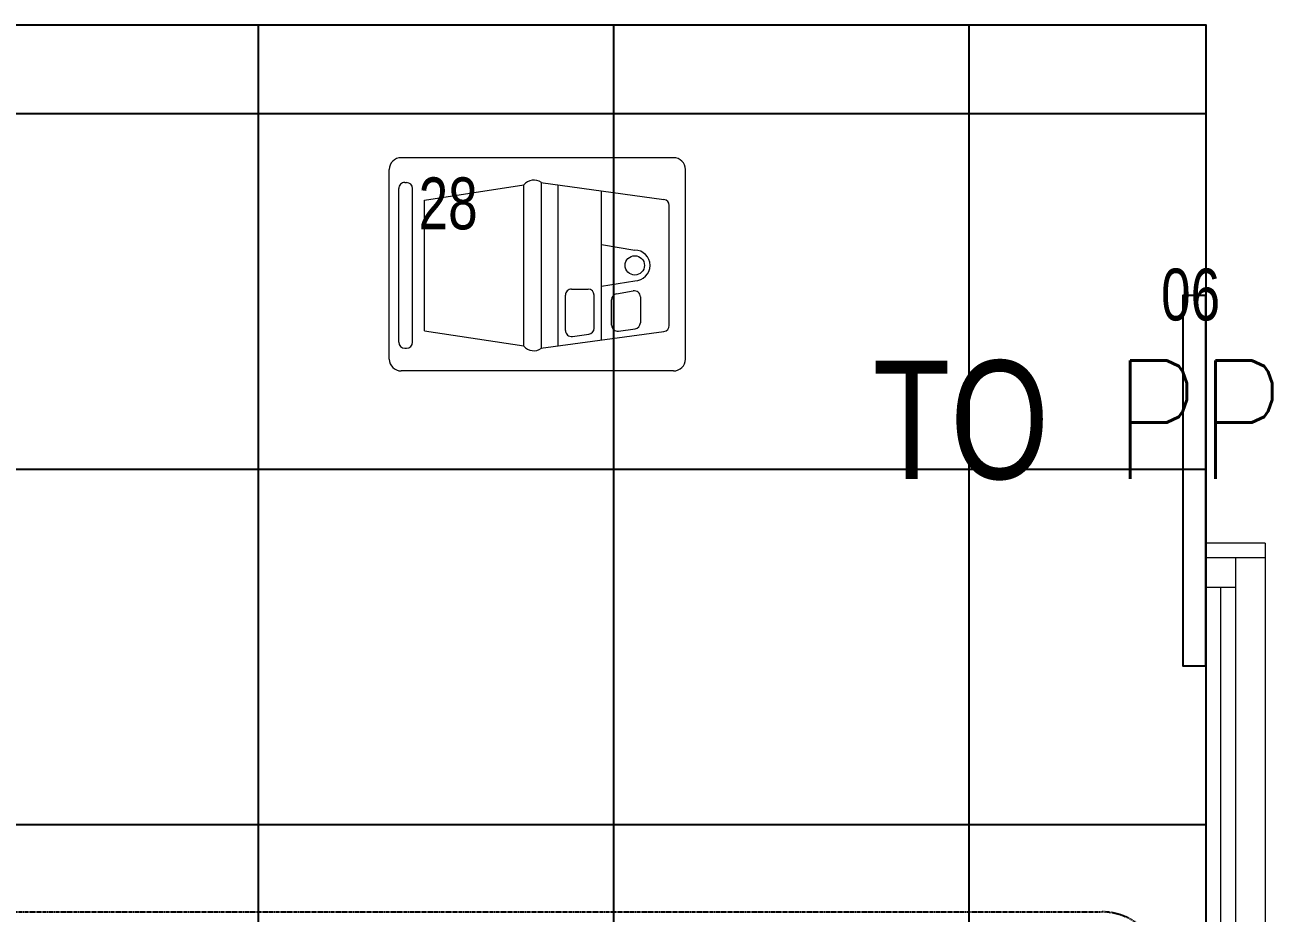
# Model space of a CAD drawing. Extents: x -178977 to 231842, y -29287 to 19916.
# Drawn here: x 12281 to 14376, y -4310 to -2810 of the extents above; entities that cross this region are included whole.
import ezdxf
from ezdxf import colors
from ezdxf.entities.mleader import LeaderData, LeaderLine
from ezdxf.math import Vec2, Vec3

# ---------------------------------------------------------------- set-up
doc = ezdxf.new("R2010")
doc.units = 0
doc.header["$LTSCALE"] = 0.25
doc.linetypes.add('DASHDOT', pattern=[25.4, 12.7, -6.35, 0, -6.35])
doc.linetypes.add('HIDDEN', pattern=[9.525, 6.35, -3.175])
for name, color, linetype, lineweight in [('01-First Floor-FUR$0$72_EGR_EQP_TAG', 142, 'Continuous', 5), ('01-First Floor-FUR$0$Aluminum', 251, 'Continuous', 5), ('01-First Floor-FUR$0$LOADING', 253, 'Continuous', 5), ('01-First Floor-FUR$0$Walls', 251, 'Continuous', 5), ('E-LITE-CIRC', 6, 'Continuous', 25), ('E-LITE-CLNG-CNDT', 6, 'DASHDOT', 35), ('E-POWR-FLOR-CNDT', 6, 'HIDDEN', 25)]:
    doc.layers.add(name, color=color, linetype=linetype, lineweight=lineweight)
doc.layers.add('01-First Floor-FUR$0$FALSE CEILING', color=251, linetype='Continuous')
doc.styles.add('01-First Floor-FUR$0$X3G_ENTITY_257CFD', font='swisscl.ttf', dxfattribs={"height": 200})
doc.styles.add('DC_SIMPLEX', font='SIMPLEX.shx', dxfattribs={"width": 0.7})

# ---------------------------------------------------------------- blocks, each defined once
blk = doc.blocks.new('*X332')
at = {"color": 0}
for p, q in [((5, 3), (5, 3)), ((5, 3), (5, 3)), ((5, 3), (5, 3)), ((5, 3), (5, 3)), ((5, 3), (5, 3)), ((5, 3), (5, 3)), ((5, 3), (5, 3)), ((5, 3), (5, 3)), ((5, 3), (5, 3)), ((5, 3), (5, 3)), ((5, 3), (5, 3)), ((5, 3), (5, 3)), ((5, 3), (5, 3)), ((5, 3), (5, 3)), ((5, 3), (5, 3)), ((5, 3), (5, 3)), ((5, 3), (5, 3)), ((5, 3), (5, 3)), ((5, 3), (5, 3)), ((5, 3), (5, 3)), ((5, 3), (5, 3)), ((5, 3), (5, 3)), ((5, 3), (5, 3)), ((5, 3), (5, 3)), ((5, 3), (5, 3)), ((5, 3), (5, 3)), ((5, 3), (5, 3)), ((5, 3), (5, 3)), ((5, 3), (5, 3)), ((5, 3), (5, 3)), ((5, 3), (5, 3)), ((5, 3), (5, 3)), ((5, 3), (5, 3)), ((5, 3), (5, 3)), ((5, 3), (5, 3)), ((5, 3), (5, 3)), ((5, 3), (5, 3)), ((5, 3), (5, 3)), ((5, 3), (5, 3)), ((5, 3), (5, 3)), ((5, 3), (5, 3)), ((5, 3), (5, 3)), ((5, 3), (5, 3)), ((5, 3), (5, 3)), ((5, 3), (5, 3)), ((5, 3), (5, 3)), ((5, 3), (5, 3)), ((5, 3), (5, 3)), ((5, 3), (5, 3)), ((5, 3), (5, 3)), ((5, 3), (5, 3)), ((5, 3), (5, 3)), ((5, 3), (5, 3)), ((5, 3), (5, 3)), ((5, 3), (5, 3)), ((5, 3), (5, 3)), ((5, 3), (5, 3)), ((5, 3), (5, 3)), ((5, 3), (5, 3)), ((5, 3), (5, 3)), ((5, 3), (5, 3)), ((5, 3), (5, 3)), ((5, 3), (5, 3)), ((5, 3), (5, 3)), ((5, 3), (5, 3)), ((5, 3), (5, 3)), ((6, 3), (5, 3)), ((5, 3), (5, 3)), ((6, 3), (5, 3)), ((5, 3), (5, 3)), ((6, 3), (5, 3)), ((5, 3), (5, 3)), ((6, 3), (5, 3)), ((5, 3), (5, 3)), ((5, 3), (5, 3)), ((5, 3), (5, 3)), ((5, 3), (5, 3)), ((5, 3), (5, 3)), ((5, 3), (5, 3)), ((5, 3), (5, 3)), ((5, 3), (5, 3)), ((5, 3), (5, 3)), ((5, 3), (5, 3)), ((5, 3), (5, 3)), ((5, 3), (5, 3)), ((5, 3), (5, 3)), ((5, 3), (5, 3)), ((5, 3), (5, 3)), ((5, 3), (5, 3)), ((5, 3), (5, 3)), ((5, 3), (5, 3)), ((5, 3), (5, 3)), ((5, 3), (5, 3)), ((5, 3), (5, 3)), ((5, 3), (5, 3)), ((5, 3), (5, 3)), ((6, 3), (6, 3)), ((6, 3), (6, 3)), ((6, 3), (6, 3)), ((6, 3), (6, 3)), ((6, 3), (6, 3)), ((6, 3), (6, 3)), ((6, 3), (6, 3)), ((6, 3), (6, 3)), ((6, 3), (6, 3)), ((6, 3), (6, 3)), ((6, 3), (6, 3)), ((6, 3), (6, 3)), ((6, 3), (6, 3)), ((6, 3), (6, 3)), ((6, 3), (6, 3)), ((6, 3), (6, 3)), ((6, 3), (6, 3)), ((6, 3), (6, 3)), ((6, 3), (6, 3)), ((6, 3), (6, 3)), ((6, 3), (6, 3)), ((6, 3), (6, 3)), ((6, 3), (6, 3)), ((6, 3), (6, 3)), ((6, 3), (6, 3)), ((6, 3), (6, 3)), ((6, 3), (6, 3)), ((6, 3), (6, 3)), ((6, 3), (6, 3)), ((6, 3), (6, 3)), ((6, 3), (6, 3)), ((6, 3), (6, 3)), ((6, 3), (6, 3)), ((6, 3), (6, 3)), ((6, 3), (6, 3)), ((6, 3), (6, 3)), ((6, 3), (6, 3)), ((6, 3), (6, 3)), ((6, 3), (6, 3)), ((6, 3), (6, 3)), ((6, 3), (6, 3)), ((6, 3), (6, 3)), ((6, 3), (6, 3)), ((6, 3), (6, 3)), ((6, 3), (6, 3)), ((6, 3), (6, 3)), ((6, 3), (6, 3)), ((6, 3), (6, 3)), ((6, 3), (6, 3)), ((6, 3), (6, 3)), ((6, 3), (6, 3)), ((6, 3), (6, 3)), ((6, 3), (6, 3)), ((6, 3), (6, 3)), ((6, 3), (6, 3)), ((6, 3), (6, 3)), ((6, 3), (6, 3)), ((6, 3), (6, 3)), ((6, 3), (6, 3)), ((6, 3), (6, 3)), ((6, 3), (6, 3)), ((6, 3), (6, 3)), ((6, 3), (6, 3)), ((6, 3), (6, 3)), ((6, 3), (6, 3)), ((6, 3), (6, 3)), ((6, 3), (6, 3)), ((6, 3), (6, 3)), ((6, 3), (6, 3)), ((6, 3), (6, 3)), ((6, 3), (6, 3)), ((6, 3), (6, 3)), ((6, 3), (6, 3)), ((6, 3), (6, 3)), ((6, 3), (6, 3)), ((6, 3), (6, 3)), ((6, 3), (6, 3)), ((6, 3), (6, 3)), ((6, 3), (6, 3)), ((6, 3), (6, 3)), ((6, 3), (6, 3)), ((6, 3), (6, 3)), ((6, 3), (6, 3)), ((6, 3), (6, 3)), ((6, 3), (6, 3)), ((6, 3), (6, 3)), ((6, 3), (6, 3)), ((6, 3), (6, 3)), ((6, 3), (6, 3)), ((6, 3), (6, 3)), ((6, 3), (6, 3)), ((6, 3), (6, 3)), ((6, 3), (6, 3)), ((6, 3), (6, 3)), ((6, 3), (6, 3)), ((6, 3), (6, 3)), ((6, 3), (6, 3)), ((6, 3), (6, 3)), ((6, 3), (6, 3)), ((6, 3), (6, 3)), ((6, 3), (6, 3)), ((6, 3), (6, 3)), ((6, 3), (6, 3)), ((6, 3), (6, 3)), ((6, 3), (6, 3)), ((6, 3), (6, 3)), ((6, 3), (6, 3)), ((6, 3), (6, 3)), ((6, 3), (6, 3)), ((6, 3), (6, 3)), ((6, 3), (6, 3)), ((6, 3), (6, 3)), ((6, 3), (6, 3)), ((6, 3), (6, 3)), ((6, 3), (6, 3)), ((6, 3), (6, 3)), ((6, 3), (6, 3)), ((6, 3), (6, 3)), ((6, 3), (6, 3)), ((6, 3), (6, 3)), ((6, 3), (6, 3)), ((6, 3), (6, 3)), ((6, 3), (6, 3)), ((6, 3), (6, 3)), ((6, 3), (6, 3)), ((6, 3), (6, 3)), ((6, 3), (6, 3)), ((6, 3), (6, 3)), ((6, 3), (6, 3)), ((6, 3), (6, 3)), ((6, 3), (6, 3)), ((6, 3), (6, 3)), ((6, 3), (6, 3)), ((6, 3), (6, 3)), ((6, 3), (6, 3)), ((6, 3), (6, 3)), ((6, 3), (6, 3)), ((6, 3), (6, 3)), ((6, 3), (6, 3)), ((6, 3), (6, 3)), ((6, 3), (6, 3)), ((6, 3), (6, 3)), ((6, 3), (6, 3)), ((6, 3), (6, 3)), ((6, 3), (6, 3)), ((6, 3), (6, 3)), ((6, 3), (6, 3)), ((6, 3), (6, 3)), ((6, 3), (6, 3)), ((6, 3), (6, 3)), ((6, 3), (6, 3)), ((6, 3), (6, 3)), ((6, 3), (6, 3)), ((6, 3), (6, 3)), ((6, 3), (6, 3)), ((6, 3), (6, 3)), ((6, 3), (6, 3)), ((6, 3), (6, 3)), ((6, 3), (6, 3)), ((6, 3), (6, 3)), ((6, 3), (6, 3)), ((6, 3), (6, 3)), ((6, 3), (6, 3)), ((6, 3), (6, 3)), ((6, 3), (6, 3)), ((6, 3), (6, 3)), ((6, 3), (6, 3)), ((6, 3), (6, 3)), ((6, 3), (6, 3)), ((6, 3), (6, 3)), ((6, 3), (6, 3)), ((6, 3), (6, 3)), ((6, 3), (6, 3)), ((6, 3), (6, 3)), ((6, 3), (6, 3)), ((6, 3), (6, 3)), ((6, 3), (6, 3)), ((6, 3), (6, 3)), ((6, 3), (6, 3)), ((6, 3), (6, 3)), ((6, 3), (6, 3)), ((6, 3), (6, 3)), ((6, 3), (6, 3)), ((6, 3), (6, 3)), ((6, 3), (6, 3)), ((6, 3), (6, 3)), ((6, 3), (6, 3)), ((6, 3), (6, 3)), ((6, 3), (6, 3)), ((6, 3), (6, 3)), ((6, 3), (6, 3)), ((6, 3), (6, 3)), ((6, 3), (6, 3)), ((6, 3), (6, 3)), ((6, 3), (6, 3)), ((6, 3), (6, 3)), ((6, 3), (6, 3)), ((6, 3), (6, 3)), ((6, 3), (6, 3)), ((6, 3), (6, 3)), ((6, 3), (6, 3)), ((6, 3), (6, 3)), ((6, 3), (6, 3)), ((6, 3), (6, 3)), ((6, 3), (5, 3)), ((6, 3), (5, 3)), ((6, 3), (5, 3)), ((6, 3), (5, 3)), ((6, 3), (5, 3)), ((6, 3), (6, 3)), ((6, 3), (6, 3)), ((6, 3), (6, 3)), ((6, 3), (6, 3)), ((6, 3), (6, 3)), ((6, 3), (6, 3)), ((6, 3), (6, 3)), ((6, 3), (6, 3)), ((6, 3), (6, 3)), ((6, 3), (6, 3)), ((6, 3), (6, 3)), ((6, 3), (6, 3)), ((6, 3), (6, 3)), ((6, 3), (6, 3)), ((6, 3), (6, 3)), ((6, 3), (6, 3)), ((6, 3), (6, 3)), ((6, 3), (6, 3)), ((6, 3), (6, 3)), ((6, 3), (6, 3)), ((6, 3), (6, 3)), ((6, 3), (6, 3)), ((6, 3), (6, 3)), ((6, 3), (6, 3)), ((6, 3), (6, 3)), ((6, 3), (6, 3)), ((6, 3), (6, 3)), ((6, 3), (6, 3)), ((6, 3), (6, 3)), ((6, 3), (6, 3)), ((6, 3), (6, 3)), ((6, 3), (6, 3)), ((6, 3), (6, 3)), ((6, 3), (6, 3)), ((6, 3), (6, 3)), ((6, 3), (6, 3)), ((6, 3), (6, 3)), ((6, 3), (6, 3)), ((6, 3), (6, 3)), ((6, 3), (6, 3)), ((6, 3), (6, 3)), ((6, 3), (6, 3)), ((6, 3), (6, 3)), ((6, 3), (6, 3)), ((6, 3), (6, 3)), ((6, 3), (6, 3)), ((6, 3), (6, 3)), ((6, 3), (6, 3)), ((6, 3), (6, 3)), ((6, 3), (6, 3)), ((6, 3), (6, 3)), ((6, 3), (6, 3)), ((6, 3), (6, 3)), ((6, 3), (6, 3)), ((6, 3), (6, 3)), ((6, 3), (6, 3)), ((6, 3), (6, 3)), ((6, 3), (6, 3)), ((6, 3), (6, 3)), ((6, 3), (6, 3)), ((6, 3), (6, 3)), ((6, 3), (6, 3)), ((6, 3), (6, 3)), ((6, 3), (6, 3)), ((6, 3), (6, 3)), ((6, 3), (6, 3)), ((6, 3), (6, 3)), ((6, 3), (6, 3)), ((6, 3), (6, 3)), ((6, 3), (6, 3)), ((6, 3), (6, 3)), ((6, 3), (6, 3)), ((6, 3), (6, 3)), ((6, 3), (6, 3)), ((6, 3), (6, 3)), ((6, 3), (6, 3)), ((6, 3), (6, 3)), ((6, 3), (6, 3)), ((6, 3), (6, 3)), ((6, 3), (6, 3)), ((6, 3), (6, 3)), ((6, 3), (6, 3)), ((6, 3), (6, 3)), ((6, 3), (6, 3)), ((6, 3), (6, 3)), ((6, 3), (6, 3)), ((6, 3), (6, 3)), ((6, 3), (6, 3)), ((6, 3), (6, 3)), ((6, 3), (6, 3)), ((6, 3), (6, 3)), ((6, 3), (6, 3)), ((6, 3), (6, 3)), ((6, 3), (6, 3)), ((6, 3), (6, 3)), ((6, 3), (6, 3)), ((6, 3), (6, 3)), ((6, 3), (6, 3)), ((6, 3), (6, 3)), ((6, 3), (6, 3)), ((6, 3), (6, 3)), ((6, 3), (6, 3)), ((6, 3), (6, 3)), ((6, 3), (6, 3)), ((6, 3), (6, 3)), ((6, 3), (6, 3)), ((6, 3), (6, 3)), ((6, 3), (6, 3)), ((6, 3), (6, 3)), ((6, 3), (6, 3)), ((6, 3), (6, 3)), ((6, 3), (6, 3)), ((6, 3), (6, 3)), ((6, 3), (6, 3)), ((6, 3), (6, 3)), ((6, 3), (6, 3)), ((6, 3), (6, 3)), ((6, 3), (6, 3)), ((6, 3), (6, 3)), ((6, 3), (6, 3)), ((6, 3), (6, 3)), ((6, 3), (6, 3)), ((6, 3), (6, 3)), ((6, 3), (6, 3)), ((6, 3), (6, 3)), ((6, 3), (6, 3)), ((6, 3), (6, 3)), ((6, 3), (6, 3)), ((6, 3), (6, 3)), ((6, 3), (6, 3)), ((6, 3), (6, 3)), ((6, 3), (6, 3)), ((6, 3), (6, 3)), ((6, 3), (6, 3)), ((6, 3), (6, 3)), ((6, 3), (6, 3)), ((6, 3), (6, 3)), ((6, 3), (6, 3)), ((6, 3), (6, 3)), ((6, 3), (6, 3)), ((6, 3), (6, 3)), ((6, 3), (6, 3)), ((6, 3), (6, 3)), ((6, 3), (6, 3)), ((6, 3), (6, 3)), ((6, 3), (6, 3)), ((6, 3), (6, 3)), ((6, 3), (6, 3)), ((6, 3), (6, 3)), ((6, 3), (6, 3)), ((6, 3), (6, 3)), ((6, 3), (6, 3)), ((6, 3), (6, 3)), ((6, 3), (6, 3)), ((6, 3), (6, 3)), ((6, 3), (6, 3)), ((6, 3), (6, 3)), ((6, 3), (6, 3)), ((6, 3), (6, 3)), ((6, 3), (6, 3)), ((6, 3), (6, 3)), ((6, 3), (6, 3)), ((6, 3), (6, 3)), ((6, 3), (6, 3)), ((6, 3), (6, 3)), ((6, 3), (6, 3)), ((6, 3), (6, 3)), ((6, 3), (6, 3)), ((6, 3), (6, 3)), ((6, 3), (6, 3)), ((6, 3), (6, 3)), ((6, 3), (6, 3)), ((6, 3), (6, 3)), ((6, 3), (6, 3)), ((6, 3), (6, 3)), ((6, 3), (6, 3)), ((6, 3), (6, 3)), ((6, 3), (6, 3)), ((6, 3), (6, 3)), ((6, 3), (6, 3)), ((6, 3), (6, 3)), ((6, 3), (6, 3)), ((6, 3), (6, 3)), ((6, 3), (6, 3)), ((6, 3), (6, 3)), ((6, 3), (6, 3)), ((6, 3), (6, 3)), ((6, 3), (6, 3)), ((6, 3), (6, 3)), ((6, 3), (6, 3)), ((6, 3), (6, 3)), ((6, 3), (6, 3)), ((6, 3), (6, 3)), ((6, 3), (6, 3)), ((6, 3), (6, 3)), ((6, 3), (6, 3)), ((6, 3), (6, 3)), ((6, 3), (6, 3)), ((6, 3), (6, 3)), ((6, 3), (6, 3)), ((6, 3), (6, 3)), ((6, 3), (6, 3)), ((6, 3), (6, 3)), ((6, 3), (6, 3)), ((6, 3), (6, 3)), ((6, 3), (6, 3)), ((6, 3), (6, 3)), ((6, 3), (6, 3)), ((6, 3), (6, 3)), ((6, 3), (6, 3)), ((6, 3), (6, 3)), ((6, 3), (6, 3)), ((6, 3), (6, 3)), ((6, 3), (6, 3)), ((6, 3), (6, 3)), ((6, 3), (6, 3)), ((6, 3), (6, 3)), ((6, 3), (6, 3)), ((6, 3), (6, 3)), ((6, 3), (6, 3)), ((6, 3), (6, 3)), ((6, 3), (6, 3)), ((6, 3), (6, 3)), ((6, 3), (6, 3)), ((6, 3), (6, 3)), ((6, 3), (6, 3)), ((6, 3), (6, 3)), ((6, 3), (6, 3)), ((6, 3), (6, 3)), ((6, 3), (6, 3)), ((6, 3), (6, 3)), ((6, 3), (6, 3)), ((6, 3), (6, 3)), ((6, 3), (6, 3)), ((6, 3), (6, 3)), ((6, 3), (6, 3)), ((6, 3), (6, 3)), ((6, 3), (6, 3)), ((6, 3), (6, 3)), ((6, 3), (6, 3)), ((6, 3), (6, 3)), ((6, 3), (6, 3)), ((6, 3), (6, 3)), ((6, 3), (6, 3)), ((6, 3), (6, 3)), ((6, 3), (6, 3)), ((6, 3), (6, 3)), ((6, 3), (6, 3)), ((6, 3), (6, 3)), ((6, 3), (6, 3)), ((6, 3), (6, 3)), ((6, 3), (6, 3)), ((6, 3), (6, 3)), ((6, 3), (6, 3)), ((6, 3), (6, 3)), ((6, 3), (6, 3)), ((6, 3), (6, 3)), ((6, 3), (6, 3)), ((6, 3), (6, 3)), ((6, 3), (6, 3)), ((6, 3), (6, 3)), ((6, 3), (6, 3)), ((6, 3), (6, 3)), ((6, 3), (6, 3)), ((6, 3), (6, 3)), ((6, 3), (6, 3)), ((6, 3), (6, 3)), ((6, 3), (6, 3)), ((6, 3), (6, 3)), ((6, 3), (6, 3)), ((6, 3), (6, 3)), ((6, 3), (6, 3)), ((6, 3), (6, 3)), ((6, 3), (6, 3)), ((6, 3), (6, 3)), ((6, 3), (6, 3)), ((6, 3), (6, 3)), ((6, 3), (6, 3)), ((6, 3), (6, 3)), ((6, 3), (6, 3)), ((6, 3), (6, 3)), ((6, 3), (6, 3)), ((6, 3), (6, 3)), ((6, 3), (6, 3)), ((6, 3), (6, 3)), ((6, 3), (6, 3)), ((6, 3), (6, 3)), ((6, 3), (6, 3)), ((6, 3), (6, 3)), ((6, 3), (6, 3)), ((6, 3), (6, 3)), ((6, 3), (6, 3)), ((6, 3), (6, 3)), ((6, 3), (6, 3)), ((6, 3), (6, 3)), ((6, 3), (6, 3)), ((6, 3), (6, 3)), ((6, 3), (6, 3)), ((6, 3), (6, 3)), ((6, 3), (6, 3)), ((6, 3), (6, 3)), ((6, 3), (6, 3)), ((6, 3), (6, 3)), ((6, 3), (6, 3)), ((6, 3), (6, 3)), ((6, 3), (6, 3)), ((6, 3), (6, 3)), ((6, 3), (6, 3)), ((6, 3), (6, 3)), ((6, 3), (6, 3)), ((6, 3), (6, 3)), ((6, 3), (6, 3)), ((6, 3), (6, 3)), ((6, 3), (6, 3)), ((6, 3), (6, 3)), ((6, 3), (6, 3)), ((6, 3), (6, 3))]:
    blk.add_line(p, q, dxfattribs=at)
blk = doc.blocks.new('*X333')
at = {"color": 0}
for p, q in [((13, 1), (13, 1)), ((13, 1), (13, 1)), ((13, 1), (13, 1)), ((13, 1), (13, 1)), ((13, 1), (13, 1)), ((13, 1), (13, 1)), ((13, 1), (13, 1)), ((13, 1), (13, 1)), ((13, 1), (13, 1)), ((13, 1), (13, 1)), ((13, 1), (13, 1)), ((13, 1), (13, 1)), ((13, 1), (13, 1)), ((13, 1), (13, 1)), ((13, 1), (13, 1)), ((13, 1), (14, 1)), ((13, 1), (14, 1)), ((13, 1), (14, 1)), ((13, 1), (13, 1)), ((13, 1), (13, 1)), ((13, 1), (13, 1)), ((13, 1), (13, 1)), ((13, 1), (13, 1)), ((13, 1), (13, 1)), ((13, 1), (13, 1)), ((13, 1), (13, 1)), ((13, 1), (13, 1)), ((13, 1), (13, 1)), ((13, 1), (13, 1)), ((13, 1), (13, 1)), ((13, 1), (13, 1)), ((13, 1), (13, 1)), ((13, 1), (13, 1)), ((13, 1), (13, 1)), ((13, 1), (13, 1)), ((13, 1), (13, 1)), ((13, 1), (13, 1)), ((13, 1), (13, 1)), ((13, 1), (13, 1)), ((13, 1), (13, 1)), ((13, 1), (13, 1)), ((13, 1), (13, 1)), ((13, 1), (13, 1)), ((13, 1), (13, 1)), ((13, 1), (13, 1)), ((13, 1), (13, 1)), ((13, 1), (13, 1)), ((13, 1), (13, 1)), ((13, 1), (13, 1)), ((13, 1), (13, 1)), ((13, 1), (13, 1)), ((13, 1), (13, 1)), ((13, 1), (13, 1)), ((13, 1), (13, 1)), ((13, 1), (13, 1)), ((13, 1), (13, 1)), ((13, 1), (13, 1)), ((13, 1), (13, 1)), ((13, 1), (13, 1)), ((13, 1), (13, 1)), ((13, 1), (13, 1)), ((13, 1), (13, 1)), ((13, 1), (13, 1)), ((13, 1), (13, 1)), ((13, 1), (13, 1)), ((13, 1), (13, 1)), ((13, 1), (13, 1)), ((13, 1), (13, 1)), ((13, 1), (13, 1)), ((13, 1), (13, 1)), ((13, 1), (13, 1)), ((13, 1), (13, 1)), ((13, 1), (13, 1)), ((13, 1), (13, 1)), ((13, 1), (13, 1)), ((13, 1), (13, 1)), ((13, 1), (13, 1)), ((13, 1), (13, 1)), ((13, 1), (13, 1)), ((13, 1), (13, 1)), ((13, 1), (13, 1)), ((13, 1), (13, 1)), ((13, 1), (13, 1)), ((13, 1), (13, 1)), ((13, 1), (13, 1)), ((13, 1), (13, 1)), ((13, 1), (13, 1)), ((13, 1), (13, 1)), ((13, 1), (13, 1)), ((13, 1), (13, 1)), ((13, 1), (13, 1)), ((13, 1), (13, 1)), ((13, 1), (13, 1)), ((13, 1), (13, 1)), ((13, 1), (13, 1)), ((13, 1), (13, 1)), ((13, 1), (13, 1)), ((13, 1), (13, 1)), ((13, 1), (13, 1)), ((13, 1), (13, 1)), ((13, 1), (13, 1)), ((13, 1), (13, 1)), ((13, 1), (13, 1)), ((13, 1), (13, 1)), ((13, 1), (13, 1)), ((13, 1), (13, 1)), ((13, 1), (13, 1)), ((13, 1), (13, 1)), ((13, 1), (13, 1)), ((13, 1), (13, 1)), ((13, 1), (13, 1)), ((13, 1), (13, 1)), ((13, 1), (13, 1)), ((13, 1), (13, 1)), ((13, 1), (13, 1)), ((13, 1), (13, 1)), ((13, 1), (13, 1)), ((13, 1), (13, 1)), ((13, 1), (13, 1)), ((13, 1), (13, 1)), ((13, 1), (13, 1)), ((13, 1), (13, 1)), ((13, 1), (13, 1)), ((13, 1), (14, 1)), ((13, 0), (13, 0)), ((13, 0), (13, 0)), ((13, 0), (13, 0)), ((13, 0), (13, 0)), ((13, 0), (13, 0)), ((13, 0), (13, 0)), ((13, 0), (13, 0)), ((13, 0), (13, 0)), ((13, 0), (13, 0)), ((13, 0), (13, 0)), ((13, 0), (13, 0)), ((13, 0), (13, 0)), ((13, 0), (13, 0)), ((13, 0), (13, 0)), ((13, 0), (13, 0)), ((13, 0), (13, 0)), ((13, 0), (13, 0)), ((13, 0), (13, 0)), ((13, 0), (13, 0)), ((13, 0), (13, 0)), ((13, 0), (13, 0)), ((13, 0), (13, 0)), ((13, 0), (13, 0)), ((13, 0), (13, 0)), ((13, 0), (13, 0)), ((13, 0), (13, 0)), ((13, 0), (13, 0)), ((13, 0), (13, 0)), ((13, 0), (13, 0)), ((13, 0), (13, 0)), ((13, 0), (13, 0)), ((13, 0), (13, 0)), ((13, 0), (13, 0)), ((13, 0), (13, 0)), ((13, 0), (13, 0)), ((13, 0), (13, 0)), ((13, 0), (13, 0)), ((13, 0), (13, 0)), ((13, 0), (13, 0)), ((13, 0), (13, 0)), ((13, 0), (13, 0)), ((13, 0), (13, 0)), ((13, 0), (13, 0)), ((13, 0), (13, 0)), ((13, 0), (13, 0)), ((13, 0), (13, 0)), ((13, 0), (13, 0)), ((13, 0), (13, 0)), ((13, 0), (14, 0)), ((13, 0), (14, 0)), ((13, 0), (13, 0)), ((13, 0), (14, 0)), ((14, 1), (14, 1)), ((14, 1), (14, 1)), ((14, 1), (14, 1)), ((14, 1), (14, 1)), ((14, 1), (14, 1)), ((14, 1), (14, 1)), ((14, 1), (14, 1)), ((14, 1), (14, 1)), ((14, 1), (14, 1)), ((14, 1), (14, 1)), ((14, 1), (14, 1)), ((14, 1), (14, 1)), ((14, 1), (14, 1)), ((14, 1), (14, 1)), ((14, 1), (14, 1)), ((14, 1), (14, 1)), ((14, 1), (14, 1)), ((14, 1), (14, 1)), ((14, 1), (14, 1)), ((14, 1), (14, 1)), ((14, 1), (14, 1)), ((14, 1), (14, 1)), ((14, 1), (14, 1)), ((14, 1), (14, 1)), ((14, 1), (14, 1)), ((14, 1), (14, 1)), ((14, 1), (14, 1)), ((14, 1), (14, 1)), ((14, 1), (14, 1)), ((14, 1), (14, 1)), ((14, 1), (14, 1)), ((14, 1), (14, 1)), ((14, 1), (14, 1)), ((14, 1), (14, 1)), ((14, 1), (14, 1)), ((14, 1), (14, 1)), ((14, 1), (14, 1)), ((14, 1), (14, 1)), ((14, 1), (14, 1)), ((14, 1), (14, 1)), ((14, 1), (14, 1)), ((14, 1), (14, 1)), ((14, 1), (14, 1)), ((14, 1), (14, 1)), ((14, 1), (14, 1)), ((14, 1), (14, 1)), ((14, 1), (14, 1)), ((14, 1), (14, 1)), ((14, 1), (14, 1)), ((14, 1), (14, 1)), ((14, 1), (14, 1)), ((14, 1), (14, 1)), ((14, 1), (14, 1)), ((14, 1), (14, 1)), ((14, 1), (14, 1)), ((14, 1), (14, 1)), ((14, 1), (14, 1)), ((14, 1), (14, 1)), ((14, 1), (14, 1)), ((14, 1), (14, 1)), ((14, 1), (14, 1)), ((14, 1), (14, 1)), ((14, 1), (14, 1)), ((14, 1), (14, 1)), ((14, 1), (14, 1)), ((14, 1), (14, 1)), ((14, 1), (14, 1)), ((14, 1), (14, 1)), ((14, 1), (14, 1)), ((14, 1), (14, 1)), ((14, 1), (14, 1)), ((14, 1), (14, 1)), ((14, 1), (14, 1)), ((14, 1), (14, 1)), ((14, 1), (14, 1)), ((14, 1), (14, 1)), ((14, 1), (14, 1)), ((14, 1), (14, 1)), ((14, 1), (14, 1)), ((14, 1), (14, 1)), ((14, 1), (14, 1)), ((14, 1), (14, 1)), ((14, 1), (14, 1)), ((14, 1), (14, 1)), ((14, 1), (14, 1)), ((14, 1), (14, 1)), ((14, 1), (14, 1)), ((14, 1), (14, 1)), ((14, 1), (14, 1)), ((14, 1), (14, 1)), ((14, 1), (14, 1)), ((14, 1), (14, 1)), ((14, 1), (14, 1)), ((14, 1), (14, 1)), ((14, 0), (14, 0)), ((14, 0), (14, 0)), ((14, 0), (14, 0)), ((14, 0), (14, 0)), ((14, 0), (14, 0)), ((14, 0), (14, 0)), ((14, 0), (14, 0)), ((14, 0), (14, 0)), ((14, 0), (14, 0)), ((14, 0), (14, 0)), ((14, 0), (14, 0)), ((14, 0), (14, 0)), ((14, 0), (14, 0)), ((14, 0), (14, 0)), ((14, 0), (14, 0)), ((14, 0), (14, 0)), ((14, 0), (14, 0)), ((14, 0), (14, 0)), ((14, 0), (14, 0)), ((14, 0), (14, 0)), ((14, 0), (14, 0)), ((14, 0), (14, 0)), ((14, 0), (14, 0)), ((14, 0), (14, 0)), ((14, 0), (14, 0)), ((14, 0), (14, 0)), ((14, 0), (14, 0)), ((14, 0), (14, 0)), ((14, 0), (14, 0)), ((14, 0), (14, 0)), ((14, 0), (14, 0)), ((14, 0), (14, 0)), ((14, 0), (14, 0)), ((14, 0), (14, 0)), ((14, 0), (14, 0)), ((14, 0), (14, 0)), ((14, 0), (14, 0)), ((14, 0), (14, 0)), ((14, 0), (14, 0)), ((14, 0), (14, 0)), ((14, 0), (14, 0)), ((14, 0), (14, 0)), ((14, 0), (14, 0)), ((14, 0), (14, 0)), ((14, 0), (14, 0)), ((14, 0), (14, 0)), ((14, 0), (14, 0)), ((14, 0), (14, 0)), ((13, 0), (13, 0)), ((13, 0), (14, 0)), ((13, 0), (13, 0)), ((13, 0), (14, 0)), ((13, 0), (13, 0)), ((13, 0), (14, 0)), ((13, 0), (13, 0)), ((13, 0), (13, 0)), ((13, 0), (13, 0)), ((13, 0), (13, 0)), ((13, 0), (14, 0)), ((13, 0), (13, 0)), ((13, 0), (14, 0)), ((13, 0), (13, 0)), ((13, 0), (14, 0)), ((13, 0), (13, 0)), ((13, 0), (14, 0)), ((13, 0), (13, 0)), ((13, 0), (14, 0)), ((13, 0), (13, 0)), ((13, 0), (14, 0)), ((13, 0), (13, 0)), ((13, 0), (14, 0)), ((13, 0), (13, 0)), ((13, 0), (13, 0)), ((13, 0), (13, 0)), ((13, 0), (14, 0)), ((13, 0), (13, 0)), ((13, 0), (14, 0)), ((13, 0), (13, 0)), ((13, 0), (14, 0)), ((13, 0), (13, 0)), ((13, 0), (14, 0)), ((13, 0), (13, 0)), ((13, 0), (13, 0)), ((13, 0), (13, 0)), ((13, 0), (13, 0)), ((13, 0), (13, 0)), ((13, 0), (13, 0)), ((13, 0), (13, 0)), ((13, 0), (13, 0)), ((13, 0), (13, 0)), ((13, 0), (13, 0)), ((13, 0), (13, 0)), ((13, 0), (13, 0)), ((13, 0), (13, 0)), ((13, 0), (13, 0)), ((13, 0), (13, 0)), ((13, 0), (13, 0)), ((13, 0), (13, 0)), ((13, 0), (13, 0)), ((13, 0), (13, 0)), ((13, 0), (13, 0)), ((13, 0), (13, 0)), ((13, 0), (13, 0)), ((13, 0), (13, 0)), ((13, 0), (13, 0)), ((13, 0), (13, 0)), ((13, 0), (13, 0)), ((13, 0), (13, 0)), ((13, 0), (13, 0)), ((13, 0), (13, 0)), ((13, 0), (13, 0)), ((13, 0), (13, 0)), ((13, -1), (13, -1)), ((13, -1), (13, -1)), ((13, -1), (13, -1)), ((13, -1), (13, -1)), ((13, -1), (13, -1)), ((13, -1), (14, -1)), ((13, -1), (13, -1)), ((14, 0), (14, 0)), ((14, 0), (14, 0)), ((14, 0), (14, 0)), ((14, 0), (14, 0)), ((14, 0), (14, 0)), ((14, 0), (14, 0)), ((14, 0), (14, 0)), ((14, 0), (14, 0)), ((14, 0), (14, 0)), ((14, 0), (14, 0)), ((14, 0), (14, 0)), ((14, 0), (14, 0)), ((14, 0), (14, 0)), ((14, 0), (14, 0)), ((14, 0), (14, 0)), ((13, 0), (14, 0)), ((14, 0), (14, 0)), ((14, 0), (14, 0)), ((14, 0), (14, 0)), ((14, 0), (14, 0)), ((14, 0), (14, 0)), ((14, 0), (14, 0)), ((14, 0), (14, 0)), ((14, 0), (14, 0)), ((14, 0), (14, 0)), ((14, 0), (14, 0)), ((14, 0), (14, 0)), ((14, 0), (14, 0)), ((14, 0), (14, 0)), ((14, 0), (14, 0)), ((14, 0), (14, 0)), ((14, 0), (14, 0)), ((14, 0), (14, 0)), ((14, 0), (14, 0)), ((14, 0), (14, 0)), ((14, 0), (14, 0)), ((14, 0), (14, 0)), ((14, 0), (14, 0)), ((14, 0), (14, 0)), ((14, 0), (14, 0)), ((14, 0), (14, 0)), ((14, 0), (14, 0)), ((14, 0), (14, 0)), ((14, 0), (14, 0)), ((14, 0), (14, 0)), ((14, 0), (14, 0)), ((14, 0), (14, 0)), ((14, 0), (14, 0)), ((14, 0), (14, 0)), ((14, 0), (14, 0)), ((14, -1), (14, -1)), ((14, -1), (14, -1)), ((14, -1), (14, -1)), ((14, -1), (14, -1)), ((14, -1), (14, -1))]:
    blk.add_line(p, q, dxfattribs=at)
blk = doc.blocks.new('01-First Floor-FUR$0$ME13380B-P')
for p, q in [((-0.16, 0.5), (0.16, 0.5)), ((-0.1316, 0.484), (0.1279, 0.484)), ((-0.18, 0.02), (-0.18, 0.48)), ((-0.1418, 0.4738), (-0.1418, 0.4709)), ((0.1382, 0.4738), (0.1382, 0.4709)), ((0.18, 0.02), (0.18, 0.48)), ((-0.1121, 0.4407), (-0.1379, 0.2729)), ((-0.1316, 0.4607), (0.1279, 0.4607)), ((-0.1121, 0.4407), (0.1084, 0.4407)), ((0.1084, 0.4407), (0.1342, 0.2729)), ((-0.1379, 0.2729), (0.1342, 0.2729)), ((-0.1418, 0.244), (-0.1133, 0.0362)), ((-0.1417, 0.2432), (0.138, 0.2432)), ((0.1382, 0.244), (0.1096, 0.0362)), ((-0.1379, 0.2151), (0.1342, 0.2151)), ((-0.122, 0.1909), (-0.1181, 0.163)), ((-0.1118, 0.2026), (-0.0521, 0.2026)), ((-0.0418, 0.1923), (-0.0418, 0.1644)), ((-0.108, 0.1541), (-0.0521, 0.1541)), ((-0.1278, 0.1416), (0.1241, 0.1416)), ((-0.0371, 0.1416), (-0.0277, 0.0855)), ((0.0334, 0.1416), (0.024, 0.0855)), ((-0.1128, 0.1131), (-0.1089, 0.0849)), ((-0.1026, 0.1248), (-0.0597, 0.1248)), ((-0.0496, 0.1162), (-0.0448, 0.088)), ((-0.0549, 0.076), (-0.0988, 0.076)), ((-0.1032, 0.0273), (0.0995, 0.0273)), ((-0.16, 0), (0.16, 0))]:
    blk.add_line(p, q)
for points in [[(0.1084, 0.4407), (0.1084, 0.4407), (0.1084, 0.4407), (0.1084, 0.4407), (0.1084, 0.4407), (0.1084, 0.4407), (0.1084, 0.4407), (0.1084, 0.4407), (0.1084, 0.4407), (0.1084, 0.4407), (0.1084, 0.4407), (0.1084, 0.4407), (0.1084, 0.4407), (0.1084, 0.4407), (0.1084, 0.4407), (0.1084, 0.4407), (0.1084, 0.4407), (0.1084, 0.4407), (0.1084, 0.4407), (0.1084, 0.4407), (0.1084, 0.4407), (0.1084, 0.4407), (0.1084, 0.4407), (0.1084, 0.4407), (0.1084, 0.4407), (0.1084, 0.4407), (0.1084, 0.4407), (0.1084, 0.4407), (0.1084, 0.4407), (0.1084, 0.4407), (0.1084, 0.4407), (0.1084, 0.4407), (0.1084, 0.4407), (0.1084, 0.4407), (0.1084, 0.4407), (0.1084, 0.4407), (0.1084, 0.4407), (0.1084, 0.4407), (0.1084, 0.4407), (0.1084, 0.4407), (0.1084, 0.4407), (0.1084, 0.4407), (0.1084, 0.4407), (0.1084, 0.4407), (0.1084, 0.4407), (0.1084, 0.4407), (0.1084, 0.4407), (0.1084, 0.4407), (0.1084, 0.4407), (0.1084, 0.4407), (0.1084, 0.4407), (0.1084, 0.4407), (0.1084, 0.4407), (0.1084, 0.4407), (0.1084, 0.4407), (0.1084, 0.4407), (0.1084, 0.4407), (0.1084, 0.4407), (0.1084, 0.4407), (0.1084, 0.4407), (0.1084, 0.4407), (0.1084, 0.4407), (0.1084, 0.4407), (0.1084, 0.4407), (0.1084, 0.4407), (0.1084, 0.4407), (0.1084, 0.4407), (0.1084, 0.4407), (0.1084, 0.4407), (0.1084, 0.4407), (0.1084, 0.4407), (0.1084, 0.4407), (0.1084, 0.4407), (0.1084, 0.4407), (0.1084, 0.4407), (0.1084, 0.4407), (0.1084, 0.4407), (0.1084, 0.4407), (0.1084, 0.4407), (0.1084, 0.4407), (0.1084, 0.4407), (0.1084, 0.4407), (0.1084, 0.4407), (0.1084, 0.4407), (0.1084, 0.4407), (0.1084, 0.4407), (0.1084, 0.4407), (0.1084, 0.4407), (0.1084, 0.4407), (0.1084, 0.4407), (0.1084, 0.4407), (0.1084, 0.4407), (0.1084, 0.4407), (0.1084, 0.4407), (0.1084, 0.4407), (0.1084, 0.4407), (0.1084, 0.4407), (0.1084, 0.4407), (0.1084, 0.4407), (0.1084, 0.4407), (0.1084, 0.4407), (0.1084, 0.4407), (0.1084, 0.4407), (0.1084, 0.4407), (0.1084, 0.4407), (0.1084, 0.4407), (0.1084, 0.4407), (0.1084, 0.4407), (0.1084, 0.4407), (0.1084, 0.4407), (0.1084, 0.4407), (0.1084, 0.4407), (0.1084, 0.4407), (0.1084, 0.4407), (0.1084, 0.4407), (0.1084, 0.4407), (0.1084, 0.4407), (0.1084, 0.4407), (0.1084, 0.4407), (0.1084, 0.4407), (0.1084, 0.4407), (0.1084, 0.4407), (0.1084, 0.4407), (0.1084, 0.4407), (0.1084, 0.4407), (0.1084, 0.4407), (0.1084, 0.4407), (0.1084, 0.4407), (0.1084, 0.4407), (0.1084, 0.4407), (0.1084, 0.4407), (0.1084, 0.4407), (0.1084, 0.4407), (0.1084, 0.4407), (0.1084, 0.4407), (0.1084, 0.4407), (0.1084, 0.4407), (0.1084, 0.4407), (0.1084, 0.4407), (0.1084, 0.4407), (0.1084, 0.4407), (0.1084, 0.4407), (0.1084, 0.4407), (0.1084, 0.4407), (0.1084, 0.4407), (0.1084, 0.4407), (0.1084, 0.4407), (0.1084, 0.4407), (0.1084, 0.4407), (0.1084, 0.4407), (0.1084, 0.4407), (0.1084, 0.4407), (0.1084, 0.4407), (0.1084, 0.4407), (0.1084, 0.4407), (0.1084, 0.4407), (0.1084, 0.4407), (0.1084, 0.4407), (0.1084, 0.4407), (0.1084, 0.4407), (0.1084, 0.4407), (0.1084, 0.4407), (0.1084, 0.4407), (0.1084, 0.4407), (0.1084, 0.4407), (0.1084, 0.4407), (0.1084, 0.4407), (0.1084, 0.4407), (0.1084, 0.4407), (0.1084, 0.4407), (0.1084, 0.4407), (0.1084, 0.4407), (0.1084, 0.4407), (0.1084, 0.4407), (0.1084, 0.4407), (0.1084, 0.4407), (0.1084, 0.4407), (0.1084, 0.4407), (0.1084, 0.4407), (0.1084, 0.4407), (0.1084, 0.4407), (0.1084, 0.4407), (0.1084, 0.4407), (0.1084, 0.4407), (0.1084, 0.4407), (0.1084, 0.4407), (0.1084, 0.4407), (0.1084, 0.4407), (0.1084, 0.4407), (0.1084, 0.4407), (0.1084, 0.4407), (0.1084, 0.4407), (0.1084, 0.4407), (0.1084, 0.4407), (0.1084, 0.4407), (0.1084, 0.4407), (0.1084, 0.4407), (0.1084, 0.4407), (0.1084, 0.4407), (0.1084, 0.4407), (0.1084, 0.4407), (0.1084, 0.4407), (0.1084, 0.4407), (0.1084, 0.4407), (0.1084, 0.4407), (0.1084, 0.4407), (0.1084, 0.4407), (0.1084, 0.4407), (0.1084, 0.4407), (0.1084, 0.4407), (0.1084, 0.4407), (0.1084, 0.4407), (0.1084, 0.4407), (0.1084, 0.4407), (0.1084, 0.4407), (0.1084, 0.4407), (0.1084, 0.4407), (0.1084, 0.4407), (0.1084, 0.4407), (0.1084, 0.4407), (0.1084, 0.4407), (0.1084, 0.4407), (0.1084, 0.4407), (0.1084, 0.4407), (0.1084, 0.4407), (0.1084, 0.4407), (0.1084, 0.4407), (0.1084, 0.4407), (0.1084, 0.4407), (0.1084, 0.4407), (0.1084, 0.4407), (0.1084, 0.4407), (0.1084, 0.4407), (0.1084, 0.4407), (0.1084, 0.4407), (0.1084, 0.4407), (0.1084, 0.4407), (0.1084, 0.4407), (0.1084, 0.4407), (0.1084, 0.4407), (0.1084, 0.4407), (0.1084, 0.4407), (0.1084, 0.4407), (0.1084, 0.4407), (0.1084, 0.4407), (0.1084, 0.4407), (0.1084, 0.4407), (0.1084, 0.4407), (0.1084, 0.4407), (0.1084, 0.4407), (0.1084, 0.4407), (0.1084, 0.4407), (0.1084, 0.4407), (0.1084, 0.4407), (0.1084, 0.4407), (0.1084, 0.4407), (0.1084, 0.4407), (0.1084, 0.4407), (0.1084, 0.4407), (0.1084, 0.4407), (0.1084, 0.4407), (0.1084, 0.4407), (0.1084, 0.4407), (0.1084, 0.4407), (0.1084, 0.4407), (0.1084, 0.4407), (0.1084, 0.4407), (0.1084, 0.4407), (0.1084, 0.4407), (0.1084, 0.4407), (0.1084, 0.4407), (0.1084, 0.4407), (0.1084, 0.4407), (0.1084, 0.4407), (0.1084, 0.4407), (0.1084, 0.4407), (0.1084, 0.4407)], [(0.1084, 0.4407), (0.1084, 0.4407), (0.1084, 0.4407), (0.1084, 0.4407), (0.1084, 0.4407), (0.1084, 0.4407), (0.1084, 0.4407), (0.1084, 0.4407), (0.1084, 0.4407), (0.1084, 0.4407), (0.1084, 0.4407), (0.1084, 0.4407), (0.1084, 0.4407), (0.1084, 0.4407), (0.1084, 0.4407), (0.1084, 0.4407), (0.1084, 0.4407), (0.1084, 0.4407), (0.1084, 0.4407), (0.1084, 0.4407), (0.1084, 0.4407), (0.1084, 0.4407), (0.1084, 0.4407), (0.1084, 0.4407), (0.1084, 0.4407), (0.1084, 0.4407), (0.1084, 0.4407), (0.1084, 0.4407), (0.1084, 0.4407), (0.1084, 0.4407), (0.1084, 0.4407), (0.1084, 0.4407), (0.1084, 0.4407), (0.1084, 0.4407), (0.1084, 0.4407), (0.1084, 0.4407), (0.1084, 0.4407), (0.1084, 0.4407), (0.1084, 0.4407), (0.1084, 0.4407), (0.1084, 0.4407), (0.1084, 0.4407), (0.1084, 0.4407), (0.1084, 0.4407), (0.1084, 0.4407), (0.1084, 0.4407), (0.1084, 0.4407), (0.1084, 0.4407), (0.1084, 0.4407), (0.1084, 0.4407), (0.1084, 0.4407), (0.1084, 0.4407), (0.1084, 0.4407), (0.1084, 0.4407), (0.1084, 0.4407), (0.1084, 0.4407), (0.1084, 0.4407), (0.1084, 0.4407), (0.1084, 0.4407), (0.1084, 0.4407), (0.1084, 0.4407), (0.1084, 0.4407), (0.1084, 0.4407), (0.1084, 0.4407), (0.1084, 0.4407), (0.1084, 0.4407), (0.1084, 0.4407), (0.1084, 0.4407), (0.1084, 0.4407), (0.1084, 0.4407), (0.1084, 0.4407), (0.1084, 0.4407), (0.1084, 0.4407), (0.1084, 0.4407), (0.1084, 0.4407), (0.1084, 0.4407), (0.1084, 0.4407), (0.1084, 0.4407), (0.1084, 0.4407), (0.1084, 0.4407), (0.1084, 0.4407), (0.1084, 0.4407), (0.1084, 0.4407), (0.1084, 0.4407), (0.1084, 0.4407), (0.1084, 0.4407), (0.1084, 0.4407), (0.1084, 0.4407), (0.1084, 0.4407), (0.1084, 0.4407), (0.1084, 0.4407), (0.1084, 0.4407), (0.1084, 0.4407), (0.1084, 0.4407), (0.1084, 0.4407), (0.1084, 0.4407), (0.1084, 0.4407), (0.1084, 0.4407), (0.1084, 0.4407), (0.1084, 0.4407), (0.1084, 0.4407), (0.1084, 0.4407), (0.1084, 0.4407), (0.1084, 0.4407), (0.1084, 0.4407), (0.1084, 0.4407), (0.1084, 0.4407), (0.1084, 0.4407), (0.1084, 0.4407), (0.1084, 0.4407), (0.1084, 0.4407), (0.1084, 0.4407), (0.1084, 0.4407), (0.1084, 0.4407), (0.1084, 0.4407), (0.1084, 0.4407), (0.1084, 0.4407), (0.1084, 0.4407), (0.1084, 0.4407), (0.1084, 0.4407), (0.1084, 0.4407), (0.1084, 0.4407), (0.1084, 0.4407), (0.1084, 0.4407), (0.1084, 0.4407), (0.1084, 0.4407), (0.1084, 0.4407), (0.1084, 0.4407), (0.1084, 0.4407), (0.1084, 0.4407), (0.1084, 0.4407), (0.1084, 0.4407), (0.1084, 0.4407), (0.1084, 0.4407), (0.1084, 0.4407), (0.1084, 0.4407), (0.1084, 0.4407), (0.1084, 0.4407), (0.1084, 0.4407), (0.1084, 0.4407), (0.1084, 0.4407), (0.1084, 0.4407), (0.1084, 0.4407), (0.1084, 0.4407), (0.1084, 0.4407), (0.1084, 0.4407), (0.1084, 0.4407), (0.1084, 0.4407), (0.1084, 0.4407), (0.1084, 0.4407), (0.1084, 0.4407), (0.1084, 0.4407), (0.1084, 0.4407), (0.1084, 0.4407), (0.1084, 0.4407), (0.1084, 0.4407), (0.1084, 0.4407), (0.1084, 0.4407), (0.1084, 0.4407), (0.1084, 0.4407), (0.1084, 0.4407), (0.1084, 0.4407), (0.1084, 0.4407), (0.1084, 0.4407), (0.1084, 0.4407), (0.1084, 0.4407), (0.1084, 0.4407), (0.1084, 0.4407), (0.1084, 0.4407), (0.1084, 0.4407), (0.1084, 0.4407), (0.1084, 0.4407), (0.1084, 0.4407), (0.1084, 0.4407), (0.1084, 0.4407), (0.1084, 0.4407), (0.1084, 0.4407), (0.1084, 0.4407), (0.1084, 0.4407), (0.1084, 0.4407), (0.1084, 0.4407), (0.1084, 0.4407), (0.1084, 0.4407), (0.1084, 0.4407), (0.1084, 0.4407), (0.1084, 0.4407), (0.1084, 0.4407), (0.1084, 0.4407), (0.1084, 0.4407), (0.1084, 0.4407), (0.1084, 0.4407), (0.1084, 0.4407), (0.1084, 0.4407), (0.1084, 0.4407), (0.1084, 0.4407), (0.1084, 0.4407), (0.1084, 0.4407), (0.1084, 0.4407), (0.1084, 0.4407), (0.1084, 0.4407), (0.1084, 0.4407), (0.1084, 0.4407), (0.1084, 0.4407), (0.1084, 0.4407), (0.1084, 0.4407), (0.1084, 0.4407), (0.1084, 0.4407), (0.1084, 0.4407), (0.1084, 0.4407), (0.1084, 0.4407), (0.1084, 0.4407), (0.1084, 0.4407), (0.1084, 0.4407), (0.1084, 0.4407), (0.1084, 0.4407), (0.1084, 0.4407), (0.1084, 0.4407), (0.1084, 0.4407), (0.1084, 0.4407)], [(0.1084, 0.4407), (0.1084, 0.4407), (0.1084, 0.4407), (0.1084, 0.4407), (0.1084, 0.4407), (0.1084, 0.4407), (0.1084, 0.4407), (0.1084, 0.4407), (0.1084, 0.4407), (0.1084, 0.4407), (0.1084, 0.4407), (0.1084, 0.4407), (0.1084, 0.4407), (0.1084, 0.4407), (0.1084, 0.4407), (0.1084, 0.4407), (0.1084, 0.4407), (0.1084, 0.4407), (0.1084, 0.4407), (0.1084, 0.4407), (0.1084, 0.4407), (0.1084, 0.4407), (0.1084, 0.4407), (0.1084, 0.4407), (0.1084, 0.4407), (0.1084, 0.4407), (0.1084, 0.4407), (0.1084, 0.4407), (0.1084, 0.4407), (0.1084, 0.4407), (0.1084, 0.4407), (0.1084, 0.4407), (0.1084, 0.4407), (0.1084, 0.4407), (0.1084, 0.4407), (0.1084, 0.4407), (0.1084, 0.4407), (0.1084, 0.4407), (0.1084, 0.4407), (0.1084, 0.4407), (0.1084, 0.4407), (0.1084, 0.4407), (0.1084, 0.4407), (0.1084, 0.4407), (0.1084, 0.4407), (0.1084, 0.4407), (0.1084, 0.4407), (0.1084, 0.4407), (0.1084, 0.4407), (0.1084, 0.4407), (0.1084, 0.4407), (0.1084, 0.4407), (0.1084, 0.4407), (0.1084, 0.4407), (0.1084, 0.4407), (0.1084, 0.4407), (0.1084, 0.4407), (0.1084, 0.4407), (0.1084, 0.4407), (0.1084, 0.4407), (0.1084, 0.4407), (0.1084, 0.4407), (0.1084, 0.4407), (0.1084, 0.4407), (0.1084, 0.4407), (0.1084, 0.4407), (0.1084, 0.4407), (0.1084, 0.4407), (0.1084, 0.4407), (0.1084, 0.4407), (0.1084, 0.4407), (0.1084, 0.4407), (0.1084, 0.4407), (0.1084, 0.4407), (0.1084, 0.4407), (0.1084, 0.4407), (0.1084, 0.4407), (0.1084, 0.4407), (0.1084, 0.4407), (0.1084, 0.4407), (0.1084, 0.4407), (0.1084, 0.4407), (0.1084, 0.4407), (0.1084, 0.4407), (0.1084, 0.4407), (0.1084, 0.4407), (0.1084, 0.4407), (0.1084, 0.4407), (0.1084, 0.4407), (0.1084, 0.4407), (0.1084, 0.4407), (0.1084, 0.4407), (0.1084, 0.4407), (0.1084, 0.4407), (0.1084, 0.4407), (0.1084, 0.4407), (0.1084, 0.4407), (0.1084, 0.4407), (0.1084, 0.4407), (0.1084, 0.4407), (0.1084, 0.4407), (0.1084, 0.4407), (0.1084, 0.4407), (0.1084, 0.4407), (0.1084, 0.4407), (0.1084, 0.4407), (0.1084, 0.4407), (0.1084, 0.4407), (0.1084, 0.4407), (0.1084, 0.4407), (0.1084, 0.4407), (0.1084, 0.4407), (0.1084, 0.4407), (0.1084, 0.4407), (0.1084, 0.4407), (0.1084, 0.4407), (0.1084, 0.4407), (0.1084, 0.4407), (0.1084, 0.4407), (0.1084, 0.4407), (0.1084, 0.4407), (0.1084, 0.4407), (0.1084, 0.4407), (0.1084, 0.4407), (0.1084, 0.4407), (0.1084, 0.4407), (0.1084, 0.4407), (0.1084, 0.4407), (0.1084, 0.4407), (0.1084, 0.4407), (0.1084, 0.4407), (0.1084, 0.4407), (0.1084, 0.4407), (0.1084, 0.4407), (0.1084, 0.4407), (0.1084, 0.4407), (0.1084, 0.4407), (0.1084, 0.4407), (0.1084, 0.4407), (0.1084, 0.4407), (0.1084, 0.4407), (0.1084, 0.4407), (0.1084, 0.4407), (0.1084, 0.4407), (0.1084, 0.4407), (0.1084, 0.4407), (0.1084, 0.4407), (0.1084, 0.4407), (0.1084, 0.4407), (0.1084, 0.4407), (0.1084, 0.4407), (0.1084, 0.4407), (0.1084, 0.4407), (0.1084, 0.4407), (0.1084, 0.4407), (0.1084, 0.4407), (0.1084, 0.4407), (0.1084, 0.4407), (0.1084, 0.4407), (0.1084, 0.4407), (0.1084, 0.4407), (0.1084, 0.4407), (0.1084, 0.4407), (0.1084, 0.4407), (0.1084, 0.4407), (0.1084, 0.4407), (0.1084, 0.4407), (0.1084, 0.4407), (0.1084, 0.4407), (0.1084, 0.4407), (0.1084, 0.4407), (0.1084, 0.4407), (0.1084, 0.4407), (0.1084, 0.4407), (0.1084, 0.4407), (0.1084, 0.4407), (0.1084, 0.4407), (0.1084, 0.4407), (0.1084, 0.4407), (0.1084, 0.4407), (0.1084, 0.4407), (0.1084, 0.4407), (0.1084, 0.4407), (0.1084, 0.4407), (0.1084, 0.4407), (0.1084, 0.4407), (0.1084, 0.4407), (0.1084, 0.4407), (0.1084, 0.4407), (0.1084, 0.4407), (0.1084, 0.4407), (0.1084, 0.4407), (0.1084, 0.4407), (0.1084, 0.4407), (0.1084, 0.4407), (0.1084, 0.4407), (0.1084, 0.4407), (0.1084, 0.4407), (0.1084, 0.4407), (0.1084, 0.4407), (0.1084, 0.4407), (0.1084, 0.4407), (0.1084, 0.4407), (0.1084, 0.4407), (0.1084, 0.4407), (0.1084, 0.4407), (0.1084, 0.4407), (0.1084, 0.4407), (0.1084, 0.4407), (0.1084, 0.4407), (0.1084, 0.4407), (0.1084, 0.4407), (0.1084, 0.4407), (0.1084, 0.4407)]]:
    blk.add_lwpolyline(points, close=True)
blk.add_circle((-0.0018, 0.0855), 0.0163)
for centre, radius, start, end in [((-0.16, 0.48), 0.02, 90, 180), ((-0.1316, 0.4738), 0.0102, 90, 180), ((0.1279, 0.4738), 0.0102, 360, 90), ((0.16, 0.48), 0.02, 360, 90), ((-0.1316, 0.4709), 0.0102, 180, 270), ((0.1279, 0.4709), 0.0102, 270, 360), ((-0.1239, 0.256), 0.022, 129.6723, 215.5529), ((0.1202, 0.256), 0.022, 324.4471, 50.3277), ((-0.1118, 0.1923), 0.0102, 90, 187.8096), ((-0.0521, 0.1923), 0.0102, 360, 90), ((-0.108, 0.1644), 0.0102, 187.8096, 270), ((-0.0521, 0.1644), 0.0102, 270, 360), ((-0.1026, 0.1145), 0.0102, 90, 187.8096), ((-0.0597, 0.1145), 0.0102, 9.5478, 90), ((-0.0988, 0.0863), 0.0102, 187.8096, 270), ((-0.0549, 0.0863), 0.0102, 270, 9.5478), ((-0.0018, 0.0855), 0.0258, 180, 360), ((-0.1032, 0.0376), 0.0102, 187.8096, 270), ((0.0995, 0.0376), 0.0102, 270, 352.1904), ((-0.16, 0.02), 0.02, 180, 270), ((0.16, 0.02), 0.02, 270, 360)]:
    blk.add_arc(centre, radius, start, end)
at = {"color": 1, "xscale": 8.594724931754172e-10, "yscale": 8.594724931754172e-10, "zscale": 8.594724931754172e-10}
blk.add_blockref('*X332', (0.1084, 0.4407), dxfattribs=at)
at = {"color": 8, "xscale": 5.502442945726216e-10, "yscale": 5.502442945726216e-10, "zscale": 5.502442945726216e-10}
blk.add_blockref('*X333', (0.1084, 0.4407), dxfattribs=at)
blk = doc.blocks.new('01-First Floor-FUR$0$A$C37be4daf')
at = {"layer": '01-First Floor-FUR$0$Aluminum'}
for p, q in [((1416, 598.2), (216, 598.2)), ((241, 498.2), (241, 598.2)), ((291, 548.2), (291, 598.2)), ((1341, 548.2), (1341, 598.2)), ((1391, 498.2), (1391, 598.2)), ((291, 573.2), (1341, 573.2)), ((1391, 548.2), (241, 548.2)), ((1416, 498.2), (216, 498.2))]:
    blk.add_line(p, q, dxfattribs=at)
at = {"layer": '01-First Floor-FUR$0$Walls'}
for p, q in [((216, 498.2), (216, 598.2)), ((1416, 498.2), (1416, 598.2))]:
    blk.add_line(p, q, dxfattribs=at)
blk = doc.blocks.new('01-First Floor-FUR')
at = {"layer": '01-First Floor-FUR$0$FALSE CEILING', "linetype": 'Continuous'}
for p, q in [((12676, -7160), (12676, -2810)), ((13276, -7160), (13276, -2810)), ((13876, -7160), (13876, -2810)), ((10276, -2960), (14276, -2960)), ((10276, -3560), (14276, -3560)), ((10276, -4160), (14276, -4160))]:
    blk.add_line(p, q, dxfattribs=at)
at = {"layer": '01-First Floor-FUR$0$FALSE CEILING'}
blk.add_lwpolyline([(14276, -7160), (10276, -7160), (10276, -2810), (14276, -2810)], close=True, dxfattribs=at)
at = {"layer": '01-First Floor-FUR$0$FALSE CEILING', "elevation": -0.1}
blk.add_lwpolyline([(14276, -3267.2), (14236.9, -3267.2), (14236.9, -3892.3), (14276, -3892.3), (14276, -3267.2)], dxfattribs=at)
at = {"layer": '01-First Floor-FUR$0$LOADING', "elevation": -0.1}
blk.add_lwpolyline([(14276, -3267.2), (14236.9, -3267.2), (14236.9, -3892.3), (14276, -3892.3), (14276, -3267.2)], dxfattribs=at)
at = {"layer": '01-First Floor-FUR$0$Walls'}
for p, q in [((10276, -2810), (14276, -2810)), ((13875.9, -2810), (14275.9, -2810)), ((14276, -2810), (14276, -5760))]:
    blk.add_line(p, q, dxfattribs=at)
at = {"rotation": 90}
blk.add_blockref('01-First Floor-FUR$0$A$C37be4daf', (14874.2, -5101), dxfattribs=at)
at = {"layer": '01-First Floor-FUR$0$LOADING', "xscale": 1000, "yscale": 1000, "zscale": 1000, "rotation": 89.9999999986446}
blk.add_blockref('01-First Floor-FUR$0$ME13380B-P', (13397, -3214.4, -0.2), dxfattribs=at)
at = {"layer": '01-First Floor-FUR$0$72_EGR_EQP_TAG', "char_height": 87.47, "attachment_point": 2, "style": '01-First Floor-FUR$0$X3G_ENTITY_257CFD'}
for s, insert in [('28', (12996.3, -3067.8, -0.1)), ('06', (14250.1, -3221.7, -0.1))]:
    blk.add_mtext(s, dxfattribs=dict(at, insert=insert))
blk = doc.blocks.new('ARR0W')
at = {"color": 45}
blk.add_ellipse((0, 0), major_axis=(0.4, 0), ratio=0.4, dxfattribs=at)
at = {"color": 45, "ltscale": 0.5}
blk.add_solid([(-1.4, 0.167), (-0.4, 0), (-1.4, -0.167)], dxfattribs=at)

msp = doc.modelspace()

# ---------------------------------------------------------------- linework, layer by layer
at = {"layer": 'E-POWR-FLOR-CNDT'}
msp.add_lwpolyline([(10399.7, -4184.1), (10523.5, -4307.8), (14100.2, -4307.8, -0.414214), (14200.2, -4407.8), (14200.2, -5214.2)], format="xyb", dxfattribs=at)

# ---------------------------------------------------------------- block references
at = {"layer": 'E-LITE-CLNG-CNDT'}
msp.add_blockref('01-First Floor-FUR', (0, 0), dxfattribs=at)

# ---------------------------------------------------------------- leaders
at = {"layer": 'E-LITE-CIRC'}
ml = msp.add_multileader_mtext('Standard', dxfattribs=at)
ml.set_content('{\\Fdc_el_romans|c0;\\W0.8;TO\\Fromans|c0; \\Fsimplex|c0;PP-F1/M5}', color=256, style='DC_SIMPLEX')
ml.set_leader_properties()
ml.set_arrow_properties(name='ARR0W')
ml.build(insert=Vec2(0, 0))
ml.multileader.update_dxf_attribs({"dogleg_length": 200, "arrow_head_size": 140, "scale": 100})
ctx = ml.context
ctx.base_point, ctx.scale, ctx.char_height, ctx.arrow_head_size, ctx.landing_gap_size, ctx.plane_origin, ctx.plane_x_axis, ctx.plane_y_axis = Vec3(11471.7, -2452.1, 14.8), 100, 200, 140, 140, Vec3(17753.2, 4829.4, 14.8), Vec3(1, -0.000001, 0), Vec3(0.000001, 1, 0)
notes = []
notes.append((ctx, [(0, (1, 1, 0), (11362.9, -2452.1, 14.8), (1, -0.000001, 0), 108.8, [(0, [(9861.8, -3385.9, 14.8)], 0, [])])]))
ctx.mtext.insert, ctx.mtext.text_direction, ctx.mtext.rotation, ctx.mtext.flow_direction = Vec3(11611.7, -2318.7, 14.8), Vec3(1, -0.000001, 0), 6.283185, 5
ml = msp.add_multileader_mtext('Standard', dxfattribs=at)
ml.set_content('{\\Fdc_el_romans|c0;\\W0.8;TO\\Fromans|c0; \\Fsimplex|c0;PP-\\Fdc_el_romans|c0;F1\\Fsimplex|c0;/M22}', color=256, style='DC_SIMPLEX')
ml.set_leader_properties()
ml.set_arrow_properties(name='ARR0W')
ml.build(insert=Vec2(0, 0))
ml.multileader.update_dxf_attribs({"dogleg_length": 200, "arrow_head_size": 140, "scale": 100})
ctx = ml.context
ctx.base_point, ctx.scale, ctx.char_height, ctx.arrow_head_size, ctx.landing_gap_size, ctx.plane_origin, ctx.plane_x_axis, ctx.plane_y_axis = Vec3(13434.8, -3510.1, -0.1), 100, 200, 140, 140, Vec3(28658.3, -10381.1, -0.1), Vec3(1, 0.000001, 0), Vec3(-0.000001, 1, 0)
ctx.text_align_type = 2
notes.append((ctx, [(1, (1, 1, 0), (15675, -3510.1, -0.1), (-1, -0.000001, 0), 108.8, [(0, [(16314.7, -4025.6, -0.1)], 0, [])])]))
ctx.mtext.insert, ctx.mtext.text_direction, ctx.mtext.rotation, ctx.mtext.alignment, ctx.mtext.flow_direction = Vec3(15426.2, -3376.8, -0.1), Vec3(1, 0.000001, 0), 0.000001, 3, 5
for ctx, leaders in notes:
    for number, flags, end, landing, length, lines in leaders:
        leader = LeaderData()
        leader.index, (leader.has_last_leader_line, leader.has_dogleg_vector, leader.attachment_direction) = number, flags
        leader.last_leader_point, leader.dogleg_vector, leader.dogleg_length = Vec3(end), Vec3(landing), length
        for number, points, colour, breaks in lines:
            line = LeaderLine()
            line.index, line.vertices, line.color, line.breaks = number, Vec3.list(points), colors.encode_raw_color(colour), breaks
            leader.lines.append(line)
        ctx.leaders.append(leader)

doc.saveas('drawing.dxf')
